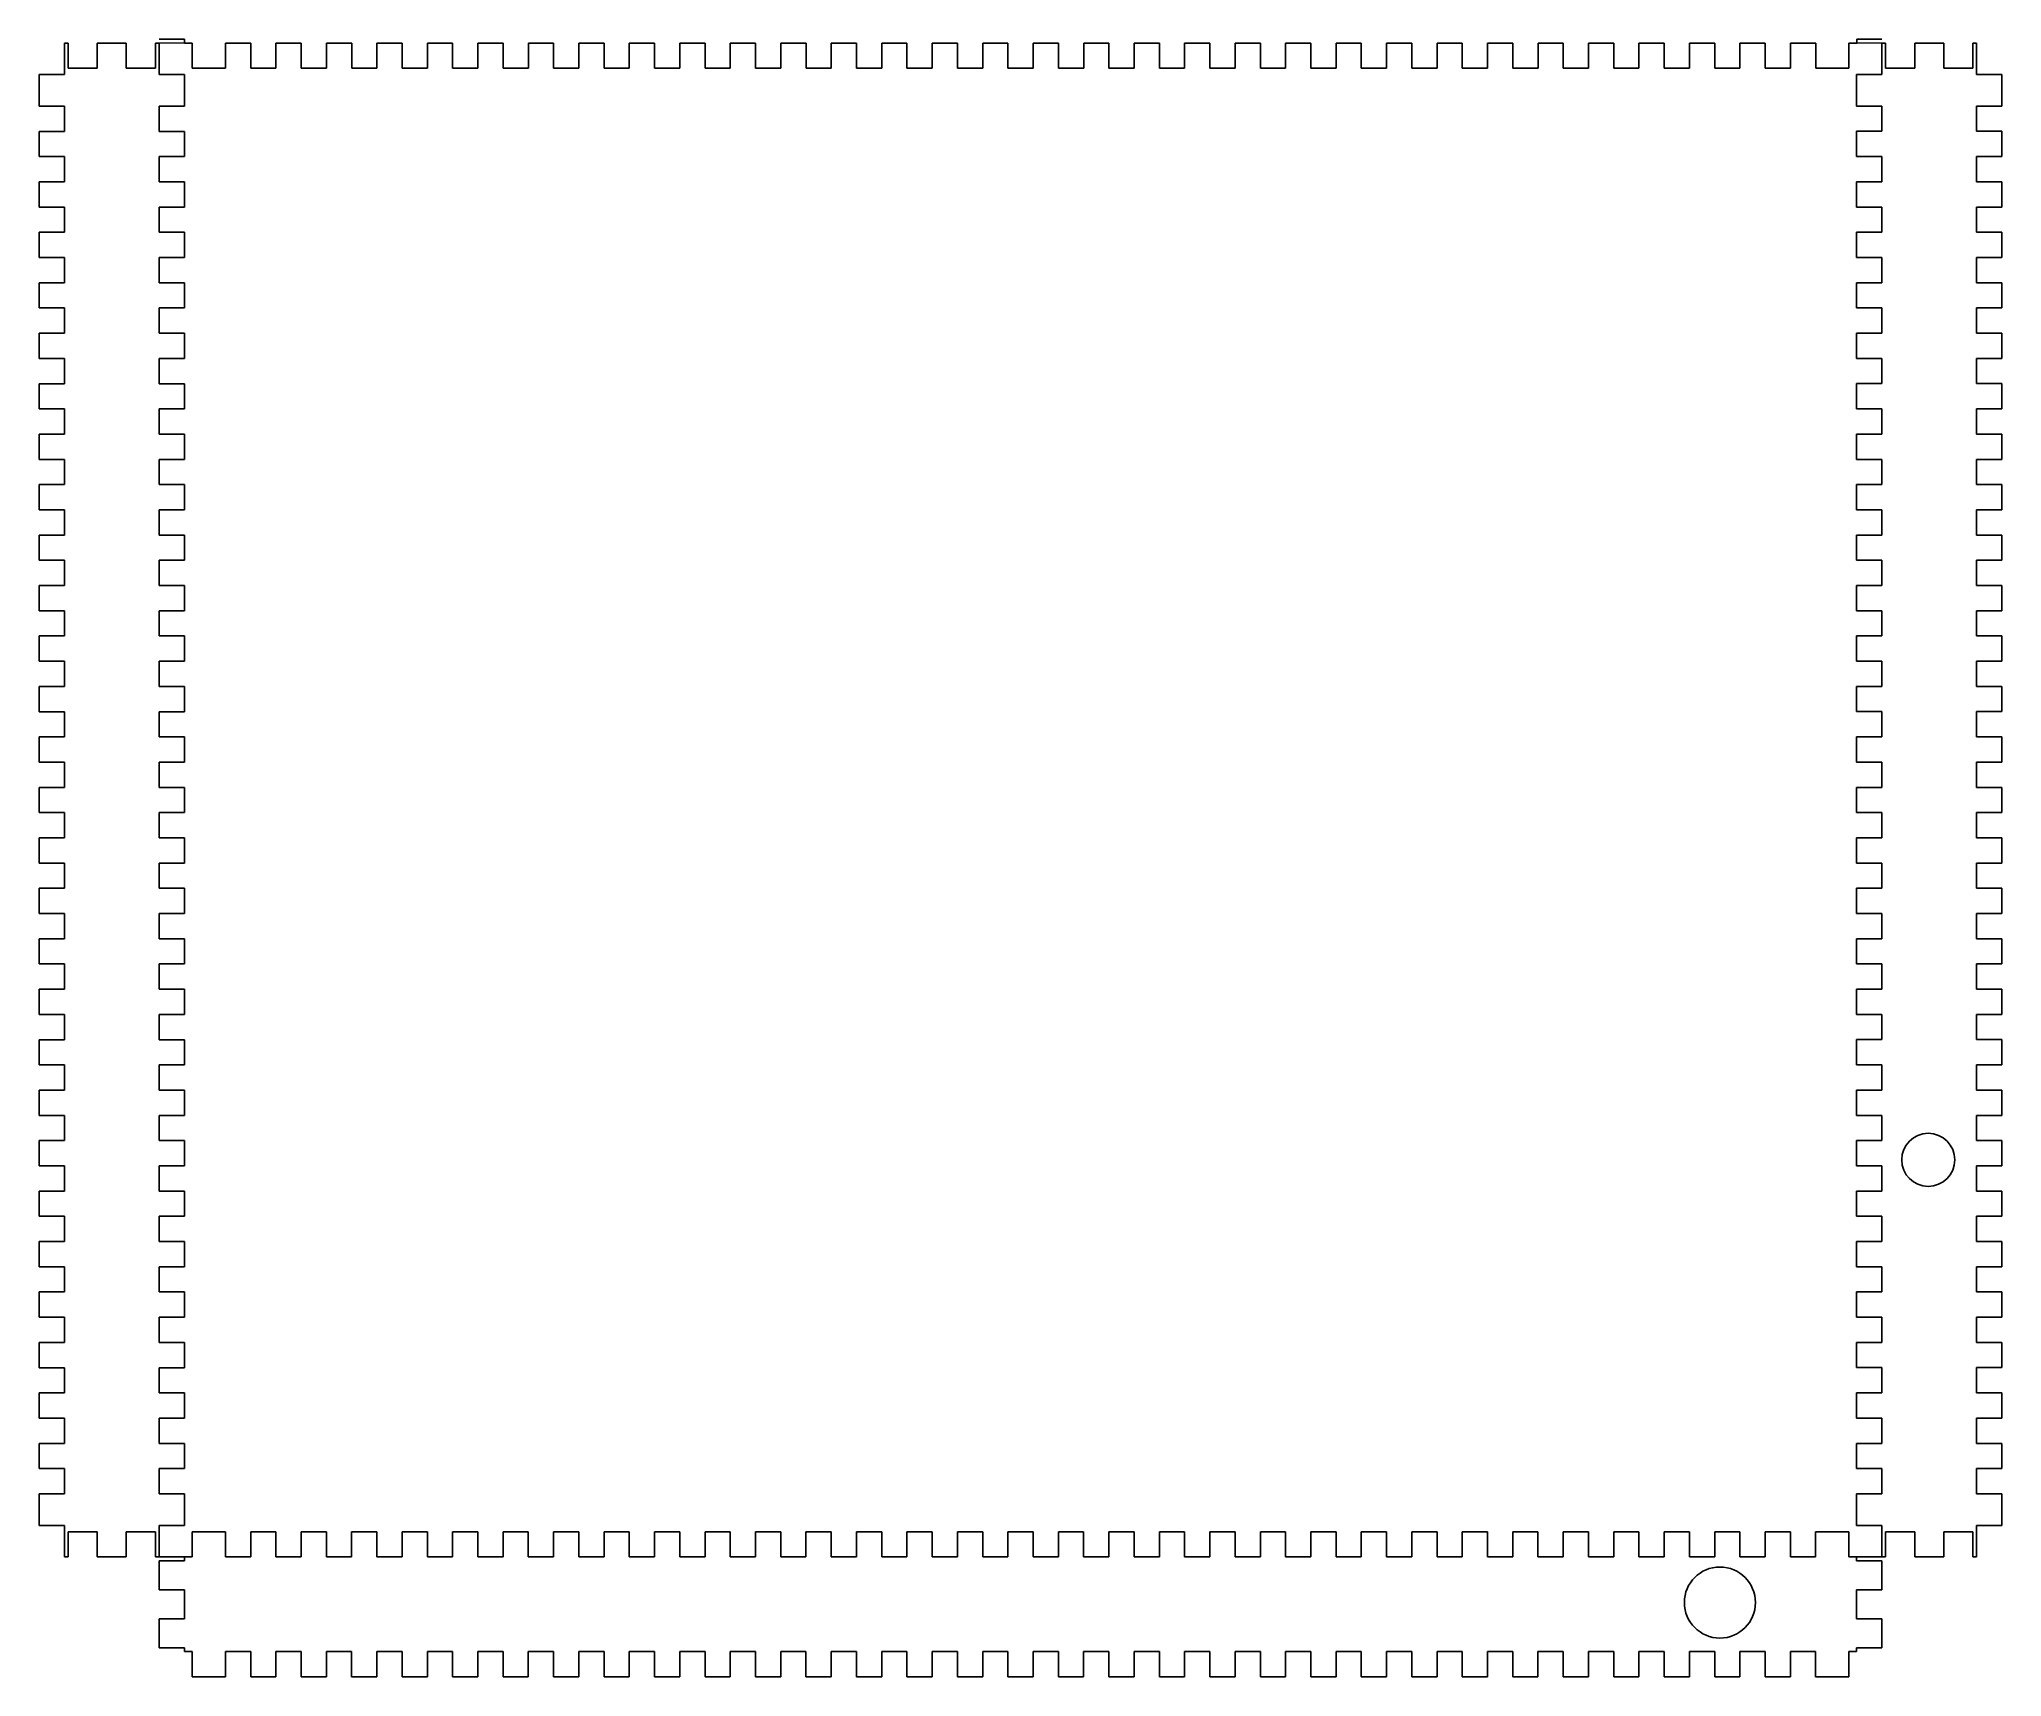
# Model space of a CAD drawing. Extents: x 161 to 472, y 5 to 264.
import ezdxf

# ---------------------------------------------------------------- set-up
doc = ezdxf.new("R2010")
doc.units = 0
doc.layers.get('0').update_dxf_attribs({"linetype": 'CONTINUOUS'})

msp = doc.modelspace()

# ---------------------------------------------------------------- linework, layer by layer
at = {"color": 7}
for p, q in [((184.446404, 264.473125), (180.446401, 264.473125)), ((184.446404, 263.873124), (184.446404, 264.473125)), ((453.446625, 264.473125), (449.446622, 264.473125)), ((449.446622, 264.473125), (449.446622, 263.873124)), ((165.437685, 258.868339), (165.437685, 263.868343)), ((165.437685, 263.868343), (166.037685, 263.868343)), ((166.037685, 263.868343), (166.037685, 259.86834)), ((170.637689, 259.86834), (170.637689, 263.868343)), ((170.637689, 263.868343), (175.237693, 263.868343)), ((175.237693, 263.868343), (175.237693, 259.86834)), ((179.837696, 259.86834), (179.837696, 263.868343)), ((179.837696, 263.868343), (180.437697, 263.868343)), ((180.423975, 263.867225), (184.436298, 263.883534)), ((180.437697, 263.868343), (180.437697, 258.868339)), ((185.696405, 263.873124), (184.446404, 263.873124)), ((185.696405, 259.873121), (185.696405, 263.873124)), ((194.946413, 263.873124), (190.946409, 263.873124)), ((190.946409, 263.873124), (190.946409, 259.873121)), ((194.946413, 259.873121), (194.946413, 263.873124)), ((202.946419, 263.873124), (198.946416, 263.873124)), ((198.946416, 263.873124), (198.946416, 259.873121)), ((202.946419, 259.873121), (202.946419, 263.873124)), ((210.946424, 263.873124), (206.946422, 263.873124)), ((206.946422, 263.873124), (206.946422, 259.873121)), ((210.946424, 259.873121), (210.946424, 263.873124)), ((218.946434, 263.873124), (214.946428, 263.873124)), ((214.946428, 263.873124), (214.946428, 259.873121)), ((218.946434, 259.873121), (218.946434, 263.873124)), ((226.946437, 263.873124), (222.946437, 263.873124)), ((222.946437, 263.873124), (222.946437, 259.873121)), ((226.946437, 259.873121), (226.946437, 263.873124)), ((234.946447, 263.873124), (230.946441, 263.873124)), ((230.946441, 263.873124), (230.946441, 259.873121)), ((234.946447, 259.873121), (234.946447, 263.873124)), ((242.946451, 263.873124), (238.94645, 263.873124)), ((238.94645, 263.873124), (238.94645, 259.873121)), ((242.946451, 259.873121), (242.946451, 263.873124)), ((250.94646, 263.873124), (246.946457, 263.873124)), ((246.946457, 263.873124), (246.946457, 259.873121)), ((250.94646, 259.873121), (250.94646, 263.873124)), ((258.946464, 263.873124), (254.94646, 263.873124)), ((254.94646, 263.873124), (254.94646, 259.873121)), ((258.946464, 259.873121), (258.946464, 263.873124)), ((266.94647, 263.873124), (262.946467, 263.873124)), ((262.946467, 263.873124), (262.946467, 259.873121)), ((266.94647, 259.873121), (266.94647, 263.873124)), ((274.946477, 263.873124), (270.946474, 263.873124)), ((270.946474, 263.873124), (270.946474, 259.873121)), ((274.946477, 259.873121), (274.946477, 263.873124)), ((282.946483, 263.873124), (278.94648, 263.873124)), ((278.94648, 263.873124), (278.94648, 259.873121)), ((282.946483, 259.873121), (282.946483, 263.873124)), ((290.94649, 263.873124), (286.946487, 263.873124)), ((286.946487, 263.873124), (286.946487, 259.873121)), ((290.94649, 259.873121), (290.94649, 263.873124)), ((298.946497, 263.873124), (294.946493, 263.873124)), ((294.946493, 263.873124), (294.946493, 259.873121)), ((298.946497, 259.873121), (298.946497, 263.873124)), ((306.946503, 263.873124), (302.946503, 263.873124)), ((302.946503, 263.873124), (302.946503, 259.873121)), ((306.946503, 259.873121), (306.946503, 263.873124)), ((314.94651, 263.873124), (310.946506, 263.873124)), ((310.946506, 263.873124), (310.946506, 259.873121)), ((314.94651, 259.873121), (314.94651, 263.873124)), ((322.946516, 263.873124), (318.946513, 263.873124)), ((318.946513, 263.873124), (318.946513, 259.873121)), ((322.946516, 259.873121), (322.946516, 263.873124)), ((330.946523, 263.873124), (326.946522, 263.873124)), ((326.946522, 263.873124), (326.946522, 259.873121)), ((330.946523, 259.873121), (330.946523, 263.873124)), ((338.946532, 263.873124), (334.946526, 263.873124)), ((334.946526, 263.873124), (334.946526, 259.873121)), ((338.946532, 259.873121), (338.946532, 263.873124)), ((346.946536, 263.873124), (342.946533, 263.873124)), ((342.946533, 263.873124), (342.946533, 259.873121)), ((346.946536, 259.873121), (346.946536, 263.873124)), ((354.946543, 263.873124), (350.946539, 263.873124)), ((350.946539, 263.873124), (350.946539, 259.873121)), ((354.946543, 259.873121), (354.946543, 263.873124)), ((362.946549, 263.873124), (358.946546, 263.873124)), ((358.946546, 263.873124), (358.946546, 259.873121)), ((362.946549, 259.873121), (362.946549, 263.873124)), ((370.946556, 263.873124), (366.946553, 263.873124)), ((366.946553, 263.873124), (366.946553, 259.873121)), ((370.946556, 259.873121), (370.946556, 263.873124)), ((378.946565, 263.873124), (374.946559, 263.873124)), ((374.946559, 263.873124), (374.946559, 259.873121)), ((378.946565, 259.873121), (378.946565, 263.873124)), ((386.946569, 263.873124), (382.946566, 263.873124)), ((382.946566, 263.873124), (382.946566, 259.873121)), ((386.946569, 259.873121), (386.946569, 263.873124)), ((394.946576, 263.873124), (390.946575, 263.873124)), ((390.946575, 263.873124), (390.946575, 259.873121)), ((394.946576, 259.873121), (394.946576, 263.873124)), ((402.946585, 263.873124), (398.946579, 263.873124)), ((398.946579, 263.873124), (398.946579, 259.873121)), ((402.946585, 259.873121), (402.946585, 263.873124)), ((410.946589, 263.873124), (406.946585, 263.873124)), ((406.946585, 263.873124), (406.946585, 259.873121)), ((410.946589, 259.873121), (410.946589, 263.873124)), ((418.946595, 263.873124), (414.946595, 263.873124)), ((414.946595, 263.873124), (414.946595, 259.873121)), ((418.946595, 259.873121), (418.946595, 263.873124)), ((426.946602, 263.873124), (422.946599, 263.873124)), ((422.946599, 263.873124), (422.946599, 259.873121)), ((426.946602, 259.873121), (426.946602, 263.873124)), ((434.946608, 263.873124), (430.946605, 263.873124)), ((430.946605, 263.873124), (430.946605, 259.873121)), ((434.946608, 259.873121), (434.946608, 263.873124)), ((442.946618, 263.873124), (438.946612, 263.873124)), ((438.946612, 263.873124), (438.946612, 259.873121)), ((442.946618, 259.873121), (442.946618, 263.873124)), ((449.446622, 263.873124), (448.19662, 263.873124)), ((448.19662, 263.873124), (448.19662, 259.873121)), ((449.445239, 263.883535), (453.424939, 263.867225)), ((453.434574, 258.872492), (453.434574, 263.872496)), ((453.434574, 263.872496), (454.034575, 263.872496)), ((454.034575, 263.872496), (454.034575, 259.872493)), ((458.634578, 259.872493), (458.634578, 263.872496)), ((458.634578, 263.872496), (463.234582, 263.872496)), ((463.234582, 263.872496), (463.234582, 259.872493)), ((467.834586, 259.872493), (467.834586, 263.872496)), ((467.834586, 263.872496), (468.434587, 263.872496)), ((468.434587, 263.872496), (468.434587, 258.872492)), ((161.437681, 253.868335), (161.437681, 258.868339)), ((161.437681, 258.868339), (165.437685, 258.868339)), ((166.037685, 259.86834), (170.637689, 259.86834)), ((175.237693, 259.86834), (179.837696, 259.86834)), ((180.437697, 258.868339), (184.4377, 258.868339)), ((184.4377, 258.868339), (184.4377, 253.868335)), ((190.946409, 259.873121), (185.696405, 259.873121)), ((198.946416, 259.873121), (194.946413, 259.873121)), ((206.946422, 259.873121), (202.946419, 259.873121)), ((214.946428, 259.873121), (210.946424, 259.873121)), ((222.946437, 259.873121), (218.946434, 259.873121)), ((230.946441, 259.873121), (226.946437, 259.873121)), ((238.94645, 259.873121), (234.946447, 259.873121)), ((246.946457, 259.873121), (242.946451, 259.873121)), ((254.94646, 259.873121), (250.94646, 259.873121)), ((262.946467, 259.873121), (258.946464, 259.873121)), ((270.946474, 259.873121), (266.94647, 259.873121)), ((278.94648, 259.873121), (274.946477, 259.873121)), ((286.946487, 259.873121), (282.946483, 259.873121)), ((294.946493, 259.873121), (290.94649, 259.873121)), ((302.946503, 259.873121), (298.946497, 259.873121)), ((310.946506, 259.873121), (306.946503, 259.873121)), ((318.946513, 259.873121), (314.94651, 259.873121)), ((326.946522, 259.873121), (322.946516, 259.873121)), ((334.946526, 259.873121), (330.946523, 259.873121)), ((342.946533, 259.873121), (338.946532, 259.873121)), ((350.946539, 259.873121), (346.946536, 259.873121)), ((358.946546, 259.873121), (354.946543, 259.873121)), ((366.946553, 259.873121), (362.946549, 259.873121)), ((374.946559, 259.873121), (370.946556, 259.873121)), ((382.946566, 259.873121), (378.946565, 259.873121)), ((390.946575, 259.873121), (386.946569, 259.873121)), ((398.946579, 259.873121), (394.946576, 259.873121)), ((406.946585, 259.873121), (402.946585, 259.873121)), ((414.946595, 259.873121), (410.946589, 259.873121)), ((422.946599, 259.873121), (418.946595, 259.873121)), ((430.946605, 259.873121), (426.946602, 259.873121)), ((438.946612, 259.873121), (434.946608, 259.873121)), ((448.19662, 259.873121), (442.946618, 259.873121)), ((449.434571, 253.872488), (449.434571, 258.872492)), ((449.434571, 258.872492), (453.434574, 258.872492)), ((454.034575, 259.872493), (458.634578, 259.872493)), ((463.234582, 259.872493), (467.834586, 259.872493)), ((468.434587, 258.872492), (472.43459, 258.872492)), ((472.43459, 258.872492), (472.43459, 253.872488)), ((165.437685, 253.868335), (161.437681, 253.868335)), ((165.437685, 249.868332), (165.437685, 253.868335)), ((184.4377, 253.868335), (180.437697, 253.868335)), ((180.437697, 253.868335), (180.437697, 249.868332)), ((453.434574, 253.872488), (449.434571, 253.872488)), ((453.434574, 249.872484), (453.434574, 253.872488)), ((472.43459, 253.872488), (468.434587, 253.872488)), ((468.434587, 253.872488), (468.434587, 249.872484)), ((161.437681, 245.868329), (161.437681, 249.868332)), ((161.437681, 249.868332), (165.437685, 249.868332)), ((180.437697, 249.868332), (184.4377, 249.868332)), ((184.4377, 249.868332), (184.4377, 245.868329)), ((449.434571, 245.872481), (449.434571, 249.872484)), ((449.434571, 249.872484), (453.434574, 249.872484)), ((468.434587, 249.872484), (472.43459, 249.872484)), ((472.43459, 249.872484), (472.43459, 245.872481)), ((165.437685, 245.868329), (161.437681, 245.868329)), ((165.437685, 241.868325), (165.437685, 245.868329)), ((184.4377, 245.868329), (180.437697, 245.868329)), ((180.437697, 245.868329), (180.437697, 241.868325)), ((453.434574, 245.872481), (449.434571, 245.872481)), ((453.434574, 241.872478), (453.434574, 245.872481)), ((472.43459, 245.872481), (468.434587, 245.872481)), ((468.434587, 245.872481), (468.434587, 241.872478)), ((161.437681, 237.868322), (161.437681, 241.868325)), ((161.437681, 241.868325), (165.437685, 241.868325)), ((180.437697, 241.868325), (184.4377, 241.868325)), ((184.4377, 241.868325), (184.4377, 237.868322)), ((449.434571, 237.872475), (449.434571, 241.872478)), ((449.434571, 241.872478), (453.434574, 241.872478)), ((468.434587, 241.872478), (472.43459, 241.872478)), ((472.43459, 241.872478), (472.43459, 237.872475)), ((165.437685, 237.868322), (161.437681, 237.868322)), ((165.437685, 233.868319), (165.437685, 237.868322)), ((184.4377, 237.868322), (180.437697, 237.868322)), ((180.437697, 237.868322), (180.437697, 233.868319)), ((453.434574, 237.872475), (449.434571, 237.872475)), ((453.434574, 233.872471), (453.434574, 237.872475)), ((472.43459, 237.872475), (468.434587, 237.872475)), ((468.434587, 237.872475), (468.434587, 233.872471)), ((161.437681, 229.868315), (161.437681, 233.868319)), ((161.437681, 233.868319), (165.437685, 233.868319)), ((180.437697, 233.868319), (184.4377, 233.868319)), ((184.4377, 233.868319), (184.4377, 229.868315)), ((449.434571, 229.872468), (449.434571, 233.872471)), ((449.434571, 233.872471), (453.434574, 233.872471)), ((468.434587, 233.872471), (472.43459, 233.872471)), ((472.43459, 233.872471), (472.43459, 229.872468)), ((165.437685, 229.868315), (161.437681, 229.868315)), ((165.437685, 225.868312), (165.437685, 229.868315)), ((184.4377, 229.868315), (180.437697, 229.868315)), ((180.437697, 229.868315), (180.437697, 225.868312)), ((453.434574, 229.872468), (449.434571, 229.872468)), ((453.434574, 225.872465), (453.434574, 229.872468)), ((472.43459, 229.872468), (468.434587, 229.872468)), ((468.434587, 229.872468), (468.434587, 225.872465)), ((161.437681, 221.868309), (161.437681, 225.868312)), ((161.437681, 225.868312), (165.437685, 225.868312)), ((180.437697, 225.868312), (184.4377, 225.868312)), ((184.4377, 225.868312), (184.4377, 221.868309)), ((449.434571, 221.872461), (449.434571, 225.872465)), ((449.434571, 225.872465), (453.434574, 225.872465)), ((468.434587, 225.872465), (472.43459, 225.872465)), ((472.43459, 225.872465), (472.43459, 221.872461)), ((165.437685, 221.868309), (161.437681, 221.868309)), ((165.437685, 217.868306), (165.437685, 221.868309)), ((184.4377, 221.868309), (180.437697, 221.868309)), ((180.437697, 221.868309), (180.437697, 217.868306)), ((453.434574, 221.872461), (449.434571, 221.872461)), ((453.434574, 217.872458), (453.434574, 221.872461)), ((472.43459, 221.872461), (468.434587, 221.872461)), ((468.434587, 221.872461), (468.434587, 217.872458)), ((161.437681, 213.868302), (161.437681, 217.868306)), ((161.437681, 217.868306), (165.437685, 217.868306)), ((180.437697, 217.868306), (184.4377, 217.868306)), ((184.4377, 217.868306), (184.4377, 213.868302)), ((449.434571, 213.872455), (449.434571, 217.872458)), ((449.434571, 217.872458), (453.434574, 217.872458)), ((468.434587, 217.872458), (472.43459, 217.872458)), ((472.43459, 217.872458), (472.43459, 213.872455)), ((165.437685, 213.868302), (161.437681, 213.868302)), ((165.437685, 209.868299), (165.437685, 213.868302)), ((184.4377, 213.868302), (180.437697, 213.868302)), ((180.437697, 213.868302), (180.437697, 209.868299)), ((453.434574, 213.872455), (449.434571, 213.872455)), ((453.434574, 209.872452), (453.434574, 213.872455)), ((472.43459, 213.872455), (468.434587, 213.872455)), ((468.434587, 213.872455), (468.434587, 209.872452)), ((161.437681, 205.868296), (161.437681, 209.868299)), ((161.437681, 209.868299), (165.437685, 209.868299)), ((180.437697, 209.868299), (184.4377, 209.868299)), ((184.4377, 209.868299), (184.4377, 205.868296)), ((449.434571, 205.872448), (449.434571, 209.872452)), ((449.434571, 209.872452), (453.434574, 209.872452)), ((468.434587, 209.872452), (472.43459, 209.872452)), ((472.43459, 209.872452), (472.43459, 205.872448)), ((165.437685, 205.868296), (161.437681, 205.868296)), ((165.437685, 201.868292), (165.437685, 205.868296)), ((184.4377, 205.868296), (180.437697, 205.868296)), ((180.437697, 205.868296), (180.437697, 201.868292)), ((453.434574, 205.872448), (449.434571, 205.872448)), ((453.434574, 201.872445), (453.434574, 205.872448)), ((472.43459, 205.872448), (468.434587, 205.872448)), ((468.434587, 205.872448), (468.434587, 201.872445)), ((161.437681, 197.868289), (161.437681, 201.868292)), ((161.437681, 201.868292), (165.437685, 201.868292)), ((180.437697, 201.868292), (184.4377, 201.868292)), ((184.4377, 201.868292), (184.4377, 197.868289)), ((449.434571, 197.872442), (449.434571, 201.872445)), ((449.434571, 201.872445), (453.434574, 201.872445)), ((468.434587, 201.872445), (472.43459, 201.872445)), ((472.43459, 201.872445), (472.43459, 197.872442)), ((165.437685, 197.868289), (161.437681, 197.868289)), ((165.437685, 193.868286), (165.437685, 197.868289)), ((184.4377, 197.868289), (180.437697, 197.868289)), ((180.437697, 197.868289), (180.437697, 193.868286)), ((453.434574, 197.872442), (449.434571, 197.872442)), ((453.434574, 193.872438), (453.434574, 197.872442)), ((472.43459, 197.872442), (468.434587, 197.872442)), ((468.434587, 197.872442), (468.434587, 193.872438)), ((161.437681, 189.868283), (161.437681, 193.868286)), ((161.437681, 193.868286), (165.437685, 193.868286)), ((180.437697, 193.868286), (184.4377, 193.868286)), ((184.4377, 193.868286), (184.4377, 189.868283)), ((449.434571, 189.872435), (449.434571, 193.872438)), ((449.434571, 193.872438), (453.434574, 193.872438)), ((468.434587, 193.872438), (472.43459, 193.872438)), ((472.43459, 193.872438), (472.43459, 189.872435)), ((165.437685, 189.868283), (161.437681, 189.868283)), ((165.437685, 185.868279), (165.437685, 189.868283)), ((184.4377, 189.868283), (180.437697, 189.868283)), ((180.437697, 189.868283), (180.437697, 185.868279)), ((453.434574, 189.872435), (449.434571, 189.872435)), ((453.434574, 185.872432), (453.434574, 189.872435)), ((472.43459, 189.872435), (468.434587, 189.872435)), ((468.434587, 189.872435), (468.434587, 185.872432)), ((161.437681, 181.868276), (161.437681, 185.868279)), ((161.437681, 185.868279), (165.437685, 185.868279)), ((180.437697, 185.868279), (184.4377, 185.868279)), ((184.4377, 185.868279), (184.4377, 181.868276)), ((449.434571, 181.872429), (449.434571, 185.872432)), ((449.434571, 185.872432), (453.434574, 185.872432)), ((468.434587, 185.872432), (472.43459, 185.872432)), ((472.43459, 185.872432), (472.43459, 181.872429)), ((165.437685, 181.868276), (161.437681, 181.868276)), ((165.437685, 177.868273), (165.437685, 181.868276)), ((184.4377, 181.868276), (180.437697, 181.868276)), ((180.437697, 181.868276), (180.437697, 177.868273)), ((453.434574, 181.872429), (449.434571, 181.872429)), ((453.434574, 177.872425), (453.434574, 181.872429)), ((472.43459, 181.872429), (468.434587, 181.872429)), ((468.434587, 181.872429), (468.434587, 177.872425)), ((161.437681, 173.868269), (161.437681, 177.868273)), ((161.437681, 177.868273), (165.437685, 177.868273)), ((180.437697, 177.868273), (184.4377, 177.868273)), ((184.4377, 177.868273), (184.4377, 173.868269)), ((449.434571, 173.872422), (449.434571, 177.872425)), ((449.434571, 177.872425), (453.434574, 177.872425)), ((468.434587, 177.872425), (472.43459, 177.872425)), ((472.43459, 177.872425), (472.43459, 173.872422)), ((165.437685, 173.868269), (161.437681, 173.868269)), ((165.437685, 169.868266), (165.437685, 173.868269)), ((184.4377, 173.868269), (180.437697, 173.868269)), ((180.437697, 173.868269), (180.437697, 169.868266)), ((453.434574, 173.872422), (449.434571, 173.872422)), ((453.434574, 169.872419), (453.434574, 173.872422)), ((472.43459, 173.872422), (468.434587, 173.872422)), ((468.434587, 173.872422), (468.434587, 169.872419)), ((161.437681, 165.868263), (161.437681, 169.868266)), ((161.437681, 169.868266), (165.437685, 169.868266)), ((180.437697, 169.868266), (184.4377, 169.868266)), ((184.4377, 169.868266), (184.4377, 165.868263)), ((449.434571, 165.872415), (449.434571, 169.872419)), ((449.434571, 169.872419), (453.434574, 169.872419)), ((468.434587, 169.872419), (472.43459, 169.872419)), ((472.43459, 169.872419), (472.43459, 165.872415)), ((165.437685, 165.868263), (161.437681, 165.868263)), ((165.437685, 161.86826), (165.437685, 165.868263)), ((184.4377, 165.868263), (180.437697, 165.868263)), ((180.437697, 165.868263), (180.437697, 161.86826)), ((453.434574, 165.872415), (449.434571, 165.872415)), ((453.434574, 161.872412), (453.434574, 165.872415)), ((472.43459, 165.872415), (468.434587, 165.872415)), ((468.434587, 165.872415), (468.434587, 161.872412)), ((161.437681, 157.868256), (161.437681, 161.86826)), ((161.437681, 161.86826), (165.437685, 161.86826)), ((180.437697, 161.86826), (184.4377, 161.86826)), ((184.4377, 161.86826), (184.4377, 157.868256)), ((449.434571, 157.872409), (449.434571, 161.872412)), ((449.434571, 161.872412), (453.434574, 161.872412)), ((468.434587, 161.872412), (472.43459, 161.872412)), ((472.43459, 161.872412), (472.43459, 157.872409)), ((165.437685, 157.868256), (161.437681, 157.868256)), ((165.437685, 153.868253), (165.437685, 157.868256)), ((184.4377, 157.868256), (180.437697, 157.868256)), ((180.437697, 157.868256), (180.437697, 153.868253)), ((453.434574, 157.872409), (449.434571, 157.872409)), ((453.434574, 153.872406), (453.434574, 157.872409)), ((472.43459, 157.872409), (468.434587, 157.872409)), ((468.434587, 157.872409), (468.434587, 153.872406)), ((161.437681, 149.86825), (161.437681, 153.868253)), ((161.437681, 153.868253), (165.437685, 153.868253)), ((180.437697, 153.868253), (184.4377, 153.868253)), ((184.4377, 153.868253), (184.4377, 149.86825)), ((449.434571, 149.872402), (449.434571, 153.872406)), ((449.434571, 153.872406), (453.434574, 153.872406)), ((468.434587, 153.872406), (472.43459, 153.872406)), ((472.43459, 153.872406), (472.43459, 149.872402)), ((165.437685, 149.86825), (161.437681, 149.86825)), ((165.437685, 145.868246), (165.437685, 149.86825)), ((184.4377, 149.86825), (180.437697, 149.86825)), ((180.437697, 149.86825), (180.437697, 145.868246)), ((453.434574, 149.872402), (449.434571, 149.872402)), ((453.434574, 145.872399), (453.434574, 149.872402)), ((472.43459, 149.872402), (468.434587, 149.872402)), ((468.434587, 149.872402), (468.434587, 145.872399)), ((161.437681, 141.868243), (161.437681, 145.868246)), ((161.437681, 145.868246), (165.437685, 145.868246)), ((180.437697, 145.868246), (184.4377, 145.868246)), ((184.4377, 145.868246), (184.4377, 141.868243)), ((449.434571, 141.872396), (449.434571, 145.872399)), ((449.434571, 145.872399), (453.434574, 145.872399)), ((468.434587, 145.872399), (472.43459, 145.872399)), ((472.43459, 145.872399), (472.43459, 141.872396)), ((165.437685, 141.868243), (161.437681, 141.868243)), ((165.437685, 137.86824), (165.437685, 141.868243)), ((184.4377, 141.868243), (180.437697, 141.868243)), ((180.437697, 141.868243), (180.437697, 137.86824)), ((453.434574, 141.872396), (449.434571, 141.872396)), ((453.434574, 137.872392), (453.434574, 141.872396)), ((472.43459, 141.872396), (468.434587, 141.872396)), ((468.434587, 141.872396), (468.434587, 137.872392)), ((161.437681, 133.868236), (161.437681, 137.86824)), ((161.437681, 137.86824), (165.437685, 137.86824)), ((180.437697, 137.86824), (184.4377, 137.86824)), ((184.4377, 137.86824), (184.4377, 133.868236)), ((449.434571, 133.872389), (449.434571, 137.872392)), ((449.434571, 137.872392), (453.434574, 137.872392)), ((468.434587, 137.872392), (472.43459, 137.872392)), ((472.43459, 137.872392), (472.43459, 133.872389)), ((165.437685, 133.868236), (161.437681, 133.868236)), ((165.437685, 129.868233), (165.437685, 133.868236)), ((184.4377, 133.868236), (180.437697, 133.868236)), ((180.437697, 133.868236), (180.437697, 129.868233)), ((453.434574, 133.872389), (449.434571, 133.872389)), ((453.434574, 129.872386), (453.434574, 133.872389)), ((472.43459, 133.872389), (468.434587, 133.872389)), ((468.434587, 133.872389), (468.434587, 129.872386)), ((161.437681, 125.86823), (161.437681, 129.868233)), ((161.437681, 129.868233), (165.437685, 129.868233)), ((180.437697, 129.868233), (184.4377, 129.868233)), ((184.4377, 129.868233), (184.4377, 125.86823)), ((449.434571, 125.872383), (449.434571, 129.872386)), ((449.434571, 129.872386), (453.434574, 129.872386)), ((468.434587, 129.872386), (472.43459, 129.872386)), ((472.43459, 129.872386), (472.43459, 125.872383)), ((165.437685, 125.86823), (161.437681, 125.86823)), ((165.437685, 121.868227), (165.437685, 125.86823)), ((184.4377, 125.86823), (180.437697, 125.86823)), ((180.437697, 125.86823), (180.437697, 121.868227)), ((453.434574, 125.872383), (449.434571, 125.872383)), ((453.434574, 121.872379), (453.434574, 125.872383)), ((472.43459, 125.872383), (468.434587, 125.872383)), ((468.434587, 125.872383), (468.434587, 121.872379)), ((161.437681, 117.868223), (161.437681, 121.868227)), ((161.437681, 121.868227), (165.437685, 121.868227)), ((180.437697, 121.868227), (184.4377, 121.868227)), ((184.4377, 121.868227), (184.4377, 117.868223)), ((449.434571, 117.872376), (449.434571, 121.872379)), ((449.434571, 121.872379), (453.434574, 121.872379)), ((468.434587, 121.872379), (472.43459, 121.872379)), ((472.43459, 121.872379), (472.43459, 117.872376)), ((165.437685, 117.868223), (161.437681, 117.868223)), ((165.437685, 113.86822), (165.437685, 117.868223)), ((184.4377, 117.868223), (180.437697, 117.868223)), ((180.437697, 117.868223), (180.437697, 113.86822)), ((453.434574, 117.872376), (449.434571, 117.872376)), ((453.434574, 113.872373), (453.434574, 117.872376)), ((472.43459, 117.872376), (468.434587, 117.872376)), ((468.434587, 117.872376), (468.434587, 113.872373)), ((161.437681, 109.868217), (161.437681, 113.86822)), ((161.437681, 113.86822), (165.437685, 113.86822)), ((180.437697, 113.86822), (184.4377, 113.86822)), ((184.4377, 113.86822), (184.4377, 109.868217)), ((449.434571, 109.872369), (449.434571, 113.872373)), ((449.434571, 113.872373), (453.434574, 113.872373)), ((468.434587, 113.872373), (472.43459, 113.872373)), ((472.43459, 113.872373), (472.43459, 109.872369)), ((165.437685, 109.868217), (161.437681, 109.868217)), ((165.437685, 105.868213), (165.437685, 109.868217)), ((180.437697, 109.868217), (180.437697, 105.868213)), ((184.4377, 109.868217), (180.437697, 109.868217)), ((453.434574, 109.872369), (449.434571, 109.872369)), ((453.434574, 105.872366), (453.434574, 109.872369)), ((472.43459, 109.872369), (468.434587, 109.872369)), ((468.434587, 109.872369), (468.434587, 105.872366)), ((161.437681, 101.86821), (161.437681, 105.868213)), ((161.437681, 105.868213), (165.437685, 105.868213)), ((180.437697, 105.868213), (184.4377, 105.868213)), ((184.4377, 105.868213), (184.4377, 101.86821)), ((449.434571, 101.872363), (449.434571, 105.872366)), ((449.434571, 105.872366), (453.434574, 105.872366)), ((468.434587, 105.872366), (472.43459, 105.872366)), ((472.43459, 105.872366), (472.43459, 101.872363)), ((165.437685, 101.86821), (161.437681, 101.86821)), ((165.437685, 97.868207), (165.437685, 101.86821)), ((184.4377, 101.86821), (180.437697, 101.86821)), ((180.437697, 101.86821), (180.437697, 97.868207)), ((453.434574, 101.872363), (449.434571, 101.872363)), ((453.434574, 97.872359), (453.434574, 101.872363)), ((472.43459, 101.872363), (468.434587, 101.872363)), ((468.434587, 101.872363), (468.434587, 97.872359)), ((161.437681, 93.868204), (161.437681, 97.868207)), ((161.437681, 97.868207), (165.437685, 97.868207)), ((180.437697, 97.868207), (184.4377, 97.868207)), ((184.4377, 97.868207), (184.4377, 93.868204)), ((449.434571, 93.872356), (449.434571, 97.872359)), ((449.434571, 97.872359), (453.434574, 97.872359)), ((468.434587, 97.872359), (472.43459, 97.872359)), ((472.43459, 97.872359), (472.43459, 93.872356)), ((165.437685, 93.868204), (161.437681, 93.868204)), ((165.437685, 89.8682), (165.437685, 93.868204)), ((184.4377, 93.868204), (180.437697, 93.868204)), ((180.437697, 93.868204), (180.437697, 89.8682)), ((453.434574, 93.872356), (449.434571, 93.872356)), ((453.434574, 89.872353), (453.434574, 93.872356)), ((472.43459, 93.872356), (468.434587, 93.872356)), ((468.434587, 93.872356), (468.434587, 89.872353)), ((161.437681, 85.868197), (161.437681, 89.8682)), ((161.437681, 89.8682), (165.437685, 89.8682)), ((180.437697, 89.8682), (184.4377, 89.8682)), ((184.4377, 89.8682), (184.4377, 85.868197)), ((449.434571, 85.87235), (449.434571, 89.872353)), ((449.434571, 89.872353), (453.434574, 89.872353)), ((468.434587, 89.872353), (472.43459, 89.872353)), ((472.43459, 89.872353), (472.43459, 85.87235)), ((165.437685, 85.868197), (161.437681, 85.868197)), ((165.437685, 81.868194), (165.437685, 85.868197)), ((184.4377, 85.868197), (180.437697, 85.868197)), ((180.437697, 85.868197), (180.437697, 81.868194)), ((453.434574, 85.87235), (449.434571, 85.87235)), ((453.434574, 81.872346), (453.434574, 85.87235)), ((465.002965, 86.817409), (465.002965, 86.817409)), ((472.43459, 85.87235), (468.434587, 85.87235)), ((468.434587, 85.87235), (468.434587, 81.872346)), ((161.437681, 77.86819), (161.437681, 81.868194)), ((161.437681, 81.868194), (165.437685, 81.868194)), ((180.437697, 81.868194), (184.4377, 81.868194)), ((184.4377, 81.868194), (184.4377, 77.86819)), ((449.434571, 77.872343), (449.434571, 81.872346)), ((449.434571, 81.872346), (453.434574, 81.872346)), ((468.434587, 81.872346), (472.43459, 81.872346)), ((472.43459, 81.872346), (472.43459, 77.872343)), ((165.437685, 77.86819), (161.437681, 77.86819)), ((165.437685, 73.868187), (165.437685, 77.86819)), ((184.4377, 77.86819), (180.437697, 77.86819)), ((180.437697, 77.86819), (180.437697, 73.868187)), ((453.434574, 77.872343), (449.434571, 77.872343)), ((453.434574, 73.87234), (453.434574, 77.872343)), ((472.43459, 77.872343), (468.434587, 77.872343)), ((468.434587, 77.872343), (468.434587, 73.87234)), ((161.437681, 69.868184), (161.437681, 73.868187)), ((161.437681, 73.868187), (165.437685, 73.868187)), ((180.437697, 73.868187), (184.4377, 73.868187)), ((184.4377, 73.868187), (184.4377, 69.868184)), ((449.434571, 69.872336), (449.434571, 73.87234)), ((449.434571, 73.87234), (453.434574, 73.87234)), ((468.434587, 73.87234), (472.43459, 73.87234)), ((472.43459, 73.87234), (472.43459, 69.872336)), ((165.437685, 69.868184), (161.437681, 69.868184)), ((165.437685, 65.868181), (165.437685, 69.868184)), ((184.4377, 69.868184), (180.437697, 69.868184)), ((180.437697, 69.868184), (180.437697, 65.868181)), ((453.434574, 69.872336), (449.434571, 69.872336)), ((453.434574, 65.872333), (453.434574, 69.872336)), ((472.43459, 69.872336), (468.434587, 69.872336)), ((468.434587, 69.872336), (468.434587, 65.872333)), ((161.437681, 61.868177), (161.437681, 65.868181)), ((161.437681, 65.868181), (165.437685, 65.868181)), ((180.437697, 65.868181), (184.4377, 65.868181)), ((184.4377, 65.868181), (184.4377, 61.868177)), ((449.434571, 61.87233), (449.434571, 65.872333)), ((449.434571, 65.872333), (453.434574, 65.872333)), ((468.434587, 65.872333), (472.43459, 65.872333)), ((472.43459, 65.872333), (472.43459, 61.87233)), ((165.437685, 61.868177), (161.437681, 61.868177)), ((165.437685, 57.868174), (165.437685, 61.868177)), ((184.4377, 61.868177), (180.437697, 61.868177)), ((180.437697, 61.868177), (180.437697, 57.868174)), ((453.434574, 61.87233), (449.434571, 61.87233)), ((453.434574, 57.872327), (453.434574, 61.87233)), ((472.43459, 61.87233), (468.434587, 61.87233)), ((468.434587, 61.87233), (468.434587, 57.872327)), ((161.437681, 53.868171), (161.437681, 57.868174)), ((161.437681, 57.868174), (165.437685, 57.868174)), ((180.437697, 57.868174), (184.4377, 57.868174)), ((184.4377, 57.868174), (184.4377, 53.868171)), ((449.434571, 53.872323), (449.434571, 57.872327)), ((449.434571, 57.872327), (453.434574, 57.872327)), ((468.434587, 57.872327), (472.43459, 57.872327)), ((472.43459, 57.872327), (472.43459, 53.872323)), ((165.437685, 53.868171), (161.437681, 53.868171)), ((165.437685, 49.868167), (165.437685, 53.868171)), ((184.4377, 53.868171), (180.437697, 53.868171)), ((180.437697, 53.868171), (180.437697, 49.868167)), ((453.434574, 53.872323), (449.434571, 53.872323)), ((453.434574, 49.87232), (453.434574, 53.872323)), ((472.43459, 53.872323), (468.434587, 53.872323)), ((468.434587, 53.872323), (468.434587, 49.87232)), ((161.437681, 45.868164), (161.437681, 49.868167)), ((161.437681, 49.868167), (165.437685, 49.868167)), ((180.437697, 49.868167), (184.4377, 49.868167)), ((184.4377, 49.868167), (184.4377, 45.868164)), ((449.434571, 45.872317), (449.434571, 49.87232)), ((449.434571, 49.87232), (453.434574, 49.87232)), ((468.434587, 49.87232), (472.43459, 49.87232)), ((472.43459, 49.87232), (472.43459, 45.872317)), ((165.437685, 45.868164), (161.437681, 45.868164)), ((165.437685, 41.868161), (165.437685, 45.868164)), ((184.4377, 45.868164), (180.437697, 45.868164)), ((180.437697, 45.868164), (180.437697, 41.868161)), ((453.434574, 45.872317), (449.434571, 45.872317)), ((453.434574, 41.872313), (453.434574, 45.872317)), ((472.43459, 45.872317), (468.434587, 45.872317)), ((468.434587, 45.872317), (468.434587, 41.872313)), ((161.437681, 37.868158), (161.437681, 41.868161)), ((161.437681, 41.868161), (165.437685, 41.868161)), ((180.437697, 41.868161), (184.4377, 41.868161)), ((184.4377, 41.868161), (184.4377, 37.868158)), ((449.434571, 37.87231), (449.434571, 41.872313)), ((449.434571, 41.872313), (453.434574, 41.872313)), ((468.434587, 41.872313), (472.43459, 41.872313)), ((472.43459, 41.872313), (472.43459, 37.87231)), ((165.437685, 37.868158), (161.437681, 37.868158)), ((165.437685, 33.868154), (165.437685, 37.868158)), ((184.4377, 37.868158), (180.437697, 37.868158)), ((180.437697, 37.868158), (180.437697, 33.868154)), ((453.434574, 37.87231), (449.434571, 37.87231)), ((453.434574, 33.872307), (453.434574, 37.87231)), ((472.43459, 37.87231), (468.434587, 37.87231)), ((468.434587, 37.87231), (468.434587, 33.872307)), ((161.437681, 28.86815), (161.437681, 33.868154)), ((161.437681, 33.868154), (165.437685, 33.868154)), ((180.437697, 33.868154), (184.4377, 33.868154)), ((184.4377, 33.868154), (184.4377, 28.86815)), ((449.434571, 28.872303), (449.434571, 33.872307)), ((449.434571, 33.872307), (453.434574, 33.872307)), ((468.434587, 33.872307), (472.43459, 33.872307)), ((472.43459, 33.872307), (472.43459, 28.872303)), ((165.437685, 28.86815), (161.437681, 28.86815)), ((165.437685, 23.868146), (165.437685, 28.86815)), ((184.4377, 28.86815), (180.437697, 28.86815)), ((180.437697, 28.86815), (180.437697, 23.868146)), ((453.434574, 28.872303), (449.434571, 28.872303)), ((453.434574, 23.872299), (453.434574, 28.872303)), ((472.43459, 28.872303), (468.434587, 28.872303)), ((468.434587, 28.872303), (468.434587, 23.872299)), ((170.637689, 27.868149), (166.037685, 27.868149)), ((166.037685, 27.868149), (166.037685, 23.868146)), ((170.637689, 23.868146), (170.637689, 27.868149)), ((179.837696, 27.868149), (175.237693, 27.868149)), ((175.237693, 27.868149), (175.237693, 23.868146)), ((179.837696, 23.868146), (179.837696, 27.868149)), ((185.692392, 23.869537), (185.692392, 27.86954)), ((185.692392, 27.86954), (190.942396, 27.86954)), ((190.942396, 27.86954), (190.942396, 23.869537)), ((194.942399, 23.869537), (194.942399, 27.86954)), ((194.942399, 27.86954), (198.942403, 27.86954)), ((198.942403, 27.86954), (198.942403, 23.869537)), ((202.942406, 23.869537), (202.942406, 27.86954)), ((202.942406, 27.86954), (206.942409, 27.86954)), ((206.942409, 27.86954), (206.942409, 23.869537)), ((210.942411, 23.869537), (210.942411, 27.86954)), ((210.942411, 27.86954), (214.942414, 27.86954)), ((214.942414, 27.86954), (214.942414, 23.869537)), ((218.94242, 23.869537), (218.94242, 27.86954)), ((218.94242, 27.86954), (222.942424, 27.86954)), ((222.942424, 27.86954), (222.942424, 23.869537)), ((226.942424, 23.869537), (226.942424, 27.86954)), ((226.942424, 27.86954), (230.942428, 27.86954)), ((230.942428, 27.86954), (230.942428, 23.869537)), ((234.942434, 23.869537), (234.942434, 27.86954)), ((234.942434, 27.86954), (238.942437, 27.86954)), ((238.942437, 27.86954), (238.942437, 23.869537)), ((242.942437, 23.869537), (242.942437, 27.86954)), ((242.942437, 27.86954), (246.942443, 27.86954)), ((246.942443, 27.86954), (246.942443, 23.869537)), ((250.942447, 23.869537), (250.942447, 27.86954)), ((250.942447, 27.86954), (254.942447, 27.86954)), ((254.942447, 27.86954), (254.942447, 23.869537)), ((258.942451, 23.869537), (258.942451, 27.86954)), ((258.942451, 27.86954), (262.942454, 27.86954)), ((262.942454, 27.86954), (262.942454, 23.869537)), ((266.942457, 23.869537), (266.942457, 27.86954)), ((266.942457, 27.86954), (270.94246, 27.86954)), ((270.94246, 27.86954), (270.94246, 23.869537)), ((274.942464, 23.869537), (274.942464, 27.86954)), ((274.942464, 27.86954), (278.942467, 27.86954)), ((278.942467, 27.86954), (278.942467, 23.869537)), ((282.94247, 23.869537), (282.94247, 27.86954)), ((282.94247, 27.86954), (286.942474, 27.86954)), ((286.942474, 27.86954), (286.942474, 23.869537)), ((290.942477, 23.869537), (290.942477, 27.86954)), ((290.942477, 27.86954), (294.94248, 27.86954)), ((294.94248, 27.86954), (294.94248, 23.869537)), ((298.942483, 23.869537), (298.942483, 27.86954)), ((298.942483, 27.86954), (302.94249, 27.86954)), ((302.94249, 27.86954), (302.94249, 23.869537)), ((306.94249, 23.869537), (306.94249, 27.86954)), ((306.94249, 27.86954), (310.942493, 27.86954)), ((310.942493, 27.86954), (310.942493, 23.869537)), ((314.942497, 23.869537), (314.942497, 27.86954)), ((314.942497, 27.86954), (318.9425, 27.86954)), ((318.9425, 27.86954), (318.9425, 23.869537)), ((322.942503, 23.869537), (322.942503, 27.86954)), ((322.942503, 27.86954), (326.942509, 27.86954)), ((326.942509, 27.86954), (326.942509, 23.869537)), ((330.94251, 23.869537), (330.94251, 27.86954)), ((330.94251, 27.86954), (334.942513, 27.86954)), ((334.942513, 27.86954), (334.942513, 23.869537)), ((338.942519, 23.869537), (338.942519, 27.86954)), ((338.942519, 27.86954), (342.94252, 27.86954)), ((342.94252, 27.86954), (342.94252, 23.869537)), ((346.942523, 23.869537), (346.942523, 27.86954)), ((346.942523, 27.86954), (350.942526, 27.86954)), ((350.942526, 27.86954), (350.942526, 23.869537)), ((354.942529, 23.869537), (354.942529, 27.86954)), ((354.942529, 27.86954), (358.942533, 27.86954)), ((358.942533, 27.86954), (358.942533, 23.869537)), ((362.942536, 23.869537), (362.942536, 27.86954)), ((362.942536, 27.86954), (366.942539, 27.86954)), ((366.942539, 27.86954), (366.942539, 23.869537)), ((370.942543, 23.869537), (370.942543, 27.86954)), ((370.942543, 27.86954), (374.942546, 27.86954)), ((374.942546, 27.86954), (374.942546, 23.869537)), ((378.942552, 23.869537), (378.942552, 27.86954)), ((378.942552, 27.86954), (382.942552, 27.86954)), ((382.942552, 27.86954), (382.942552, 23.869537)), ((386.942556, 23.869537), (386.942556, 27.86954)), ((386.942556, 27.86954), (390.942562, 27.86954)), ((390.942562, 27.86954), (390.942562, 23.869537)), ((394.942562, 23.869537), (394.942562, 27.86954)), ((394.942562, 27.86954), (398.942566, 27.86954)), ((398.942566, 27.86954), (398.942566, 23.869537)), ((402.942572, 23.869537), (402.942572, 27.86954)), ((402.942572, 27.86954), (406.942572, 27.86954)), ((406.942572, 27.86954), (406.942572, 23.869537)), ((410.942576, 23.869537), (410.942576, 27.86954)), ((410.942576, 27.86954), (414.942582, 27.86954)), ((414.942582, 27.86954), (414.942582, 23.869537)), ((418.942582, 23.869537), (418.942582, 27.86954)), ((418.942582, 27.86954), (422.942585, 27.86954)), ((422.942585, 27.86954), (422.942585, 23.869537)), ((426.942589, 23.869537), (426.942589, 27.86954)), ((426.942589, 27.86954), (430.942592, 27.86954)), ((430.942592, 27.86954), (430.942592, 23.869537)), ((434.942595, 23.869537), (434.942595, 27.86954)), ((434.942595, 27.86954), (438.942599, 27.86954)), ((438.942599, 27.86954), (438.942599, 23.869537)), ((442.942605, 23.869537), (442.942605, 27.86954)), ((442.942605, 27.86954), (448.192607, 27.86954)), ((448.192607, 27.86954), (448.192607, 23.869537)), ((458.634578, 27.872302), (454.034575, 27.872302)), ((454.034575, 27.872302), (454.034575, 23.872299)), ((458.634578, 23.872299), (458.634578, 27.872302)), ((467.834586, 27.872302), (463.234582, 27.872302)), ((463.234582, 27.872302), (463.234582, 23.872299)), ((467.834586, 23.872299), (467.834586, 27.872302)), ((166.037685, 23.868146), (165.437685, 23.868146)), ((175.237693, 23.868146), (170.637689, 23.868146)), ((180.437697, 23.868146), (179.837696, 23.868146)), ((180.423975, 23.894522), (184.436298, 23.87821)), ((180.442387, 18.669533), (180.442387, 23.269537)), ((180.442387, 23.269537), (184.442391, 23.269537)), ((184.442391, 23.269537), (184.442391, 23.869537)), ((184.442391, 23.869537), (185.692392, 23.869537)), ((190.942396, 23.869537), (194.942399, 23.869537)), ((198.942403, 23.869537), (202.942406, 23.869537)), ((206.942409, 23.869537), (210.942411, 23.869537)), ((214.942414, 23.869537), (218.94242, 23.869537)), ((222.942424, 23.869537), (226.942424, 23.869537)), ((230.942428, 23.869537), (234.942434, 23.869537)), ((238.942437, 23.869537), (242.942437, 23.869537)), ((246.942443, 23.869537), (250.942447, 23.869537)), ((254.942447, 23.869537), (258.942451, 23.869537)), ((262.942454, 23.869537), (266.942457, 23.869537)), ((270.94246, 23.869537), (274.942464, 23.869537)), ((278.942467, 23.869537), (282.94247, 23.869537)), ((286.942474, 23.869537), (290.942477, 23.869537)), ((294.94248, 23.869537), (298.942483, 23.869537)), ((302.94249, 23.869537), (306.94249, 23.869537)), ((310.942493, 23.869537), (314.942497, 23.869537)), ((318.9425, 23.869537), (322.942503, 23.869537)), ((326.942509, 23.869537), (330.94251, 23.869537)), ((334.942513, 23.869537), (338.942519, 23.869537)), ((342.94252, 23.869537), (346.942523, 23.869537)), ((350.942526, 23.869537), (354.942529, 23.869537)), ((358.942533, 23.869537), (362.942536, 23.869537)), ((366.942539, 23.869537), (370.942543, 23.869537)), ((374.942546, 23.869537), (378.942552, 23.869537)), ((382.942552, 23.869537), (386.942556, 23.869537)), ((390.942562, 23.869537), (394.942562, 23.869537)), ((398.942566, 23.869537), (402.942572, 23.869537)), ((406.942572, 23.869537), (410.942576, 23.869537)), ((414.942582, 23.869537), (418.942582, 23.869537)), ((422.942585, 23.869537), (426.942589, 23.869537)), ((430.942592, 23.869537), (434.942595, 23.869537)), ((438.942599, 23.869537), (442.942605, 23.869537)), ((448.192607, 23.869537), (449.442609, 23.869537)), ((449.428926, 23.87821), (453.424939, 23.87821)), ((449.442609, 23.869537), (449.442609, 23.269537)), ((449.442609, 23.269537), (453.442612, 23.269537)), ((454.034575, 23.872299), (453.434574, 23.872299)), ((453.442612, 23.269537), (453.442612, 18.669533)), ((463.234582, 23.872299), (458.634578, 23.872299)), ((468.434587, 23.872299), (467.834586, 23.872299)), ((184.442391, 18.669533), (180.442387, 18.669533)), ((184.442391, 14.069529), (184.442391, 18.669533)), ((453.442612, 18.669533), (449.442609, 18.669533)), ((449.442609, 18.669533), (449.442609, 14.069529)), ((433.397096, 16.635067), (433.397096, 16.635067)), ((180.442387, 9.469525), (180.442387, 14.069529)), ((180.442387, 14.069529), (184.442391, 14.069529)), ((449.442609, 14.069529), (453.442612, 14.069529)), ((453.442612, 14.069529), (453.442612, 9.469525)), ((184.442391, 9.469525), (180.442387, 9.469525)), ((184.442391, 8.869525), (184.442391, 9.469525)), ((453.442612, 9.469525), (449.442609, 9.469525)), ((449.442609, 9.469525), (449.442609, 8.869525)), ((185.692392, 8.869525), (184.442391, 8.869525)), ((185.692392, 4.869521), (185.692392, 8.869525)), ((194.942399, 8.869525), (190.942396, 8.869525)), ((190.942396, 8.869525), (190.942396, 4.869521)), ((194.942399, 4.869521), (194.942399, 8.869525)), ((202.942406, 8.869525), (198.942403, 8.869525)), ((198.942403, 8.869525), (198.942403, 4.869521)), ((202.942406, 4.869521), (202.942406, 8.869525)), ((210.942411, 8.869525), (206.942409, 8.869525)), ((206.942409, 8.869525), (206.942409, 4.869521)), ((210.942411, 4.869521), (210.942411, 8.869525)), ((218.94242, 8.869525), (214.942414, 8.869525)), ((214.942414, 8.869525), (214.942414, 4.869521)), ((218.94242, 4.869521), (218.94242, 8.869525)), ((226.942424, 8.869525), (222.942424, 8.869525)), ((222.942424, 8.869525), (222.942424, 4.869521)), ((226.942424, 4.869521), (226.942424, 8.869525)), ((234.942434, 8.869525), (230.942428, 8.869525)), ((230.942428, 8.869525), (230.942428, 4.869521)), ((234.942434, 4.869521), (234.942434, 8.869525)), ((242.942437, 8.869525), (238.942437, 8.869525)), ((238.942437, 8.869525), (238.942437, 4.869521)), ((242.942437, 4.869521), (242.942437, 8.869525)), ((250.942447, 8.869525), (246.942443, 8.869525)), ((246.942443, 8.869525), (246.942443, 4.869521)), ((250.942447, 4.869521), (250.942447, 8.869525)), ((258.942451, 8.869525), (254.942447, 8.869525)), ((254.942447, 8.869525), (254.942447, 4.869521)), ((258.942451, 4.869521), (258.942451, 8.869525)), ((266.942457, 8.869525), (262.942454, 8.869525)), ((262.942454, 8.869525), (262.942454, 4.869521)), ((266.942457, 4.869521), (266.942457, 8.869525)), ((274.942464, 8.869525), (270.94246, 8.869525)), ((270.94246, 8.869525), (270.94246, 4.869521)), ((274.942464, 4.869521), (274.942464, 8.869525)), ((282.94247, 8.869525), (278.942467, 8.869525)), ((278.942467, 8.869525), (278.942467, 4.869521)), ((282.94247, 4.869521), (282.94247, 8.869525)), ((290.942477, 8.869525), (286.942474, 8.869525)), ((286.942474, 8.869525), (286.942474, 4.869521)), ((290.942477, 4.869521), (290.942477, 8.869525)), ((298.942483, 8.869525), (294.94248, 8.869525)), ((294.94248, 8.869525), (294.94248, 4.869521)), ((298.942483, 4.869521), (298.942483, 8.869525)), ((306.94249, 8.869525), (302.94249, 8.869525)), ((302.94249, 8.869525), (302.94249, 4.869521)), ((306.94249, 4.869521), (306.94249, 8.869525)), ((314.942497, 8.869525), (310.942493, 8.869525)), ((310.942493, 8.869525), (310.942493, 4.869521)), ((314.942497, 4.869521), (314.942497, 8.869525)), ((322.942503, 8.869525), (318.9425, 8.869525)), ((318.9425, 8.869525), (318.9425, 4.869521)), ((322.942503, 4.869521), (322.942503, 8.869525)), ((330.94251, 8.869525), (326.942509, 8.869525)), ((326.942509, 8.869525), (326.942509, 4.869521)), ((330.94251, 4.869521), (330.94251, 8.869525)), ((338.942519, 8.869525), (334.942513, 8.869525)), ((334.942513, 8.869525), (334.942513, 4.869521)), ((338.942519, 4.869521), (338.942519, 8.869525)), ((346.942523, 8.869525), (342.94252, 8.869525)), ((342.94252, 8.869525), (342.94252, 4.869521)), ((346.942523, 4.869521), (346.942523, 8.869525)), ((354.942529, 8.869525), (350.942526, 8.869525)), ((350.942526, 8.869525), (350.942526, 4.869521)), ((354.942529, 4.869521), (354.942529, 8.869525)), ((362.942536, 8.869525), (358.942533, 8.869525)), ((358.942533, 8.869525), (358.942533, 4.869521)), ((362.942536, 4.869521), (362.942536, 8.869525)), ((370.942543, 8.869525), (366.942539, 8.869525)), ((366.942539, 8.869525), (366.942539, 4.869521)), ((370.942543, 4.869521), (370.942543, 8.869525)), ((378.942552, 8.869525), (374.942546, 8.869525)), ((374.942546, 8.869525), (374.942546, 4.869521)), ((378.942552, 4.869521), (378.942552, 8.869525)), ((386.942556, 8.869525), (382.942552, 8.869525)), ((382.942552, 8.869525), (382.942552, 4.869521)), ((386.942556, 4.869521), (386.942556, 8.869525)), ((394.942562, 8.869525), (390.942562, 8.869525)), ((390.942562, 8.869525), (390.942562, 4.869521)), ((394.942562, 4.869521), (394.942562, 8.869525)), ((402.942572, 8.869525), (398.942566, 8.869525)), ((398.942566, 8.869525), (398.942566, 4.869521)), ((402.942572, 4.869521), (402.942572, 8.869525)), ((410.942576, 8.869525), (406.942572, 8.869525)), ((406.942572, 8.869525), (406.942572, 4.869521)), ((410.942576, 4.869521), (410.942576, 8.869525)), ((418.942582, 8.869525), (414.942582, 8.869525)), ((414.942582, 8.869525), (414.942582, 4.869521)), ((418.942582, 4.869521), (418.942582, 8.869525)), ((426.942589, 8.869525), (422.942585, 8.869525)), ((422.942585, 8.869525), (422.942585, 4.869521)), ((426.942589, 4.869521), (426.942589, 8.869525)), ((434.942595, 8.869525), (430.942592, 8.869525)), ((430.942592, 8.869525), (430.942592, 4.869521)), ((434.942595, 4.869521), (434.942595, 8.869525)), ((442.942605, 8.869525), (438.942599, 8.869525)), ((438.942599, 8.869525), (438.942599, 4.869521)), ((442.942605, 4.869521), (442.942605, 8.869525)), ((449.442609, 8.869525), (448.192607, 8.869525)), ((448.192607, 8.869525), (448.192607, 4.869521)), ((190.942396, 4.869521), (185.692392, 4.869521)), ((198.942403, 4.869521), (194.942399, 4.869521)), ((206.942409, 4.869521), (202.942406, 4.869521)), ((214.942414, 4.869521), (210.942411, 4.869521)), ((222.942424, 4.869521), (218.94242, 4.869521)), ((230.942428, 4.869521), (226.942424, 4.869521)), ((238.942437, 4.869521), (234.942434, 4.869521)), ((246.942443, 4.869521), (242.942437, 4.869521)), ((254.942447, 4.869521), (250.942447, 4.869521)), ((262.942454, 4.869521), (258.942451, 4.869521)), ((270.94246, 4.869521), (266.942457, 4.869521)), ((278.942467, 4.869521), (274.942464, 4.869521)), ((286.942474, 4.869521), (282.94247, 4.869521)), ((294.94248, 4.869521), (290.942477, 4.869521)), ((302.94249, 4.869521), (298.942483, 4.869521)), ((310.942493, 4.869521), (306.94249, 4.869521)), ((318.9425, 4.869521), (314.942497, 4.869521)), ((326.942509, 4.869521), (322.942503, 4.869521)), ((334.942513, 4.869521), (330.94251, 4.869521)), ((342.94252, 4.869521), (338.942519, 4.869521)), ((350.942526, 4.869521), (346.942523, 4.869521)), ((358.942533, 4.869521), (354.942529, 4.869521)), ((366.942539, 4.869521), (362.942536, 4.869521)), ((374.942546, 4.869521), (370.942543, 4.869521)), ((382.942552, 4.869521), (378.942552, 4.869521)), ((390.942562, 4.869521), (386.942556, 4.869521)), ((398.942566, 4.869521), (394.942562, 4.869521)), ((406.942572, 4.869521), (402.942572, 4.869521)), ((414.942582, 4.869521), (410.942576, 4.869521)), ((422.942585, 4.869521), (418.942582, 4.869521)), ((430.942592, 4.869521), (426.942589, 4.869521)), ((438.942599, 4.869521), (434.942595, 4.869521)), ((448.192607, 4.869521), (442.942605, 4.869521))]:
    msp.add_line(p, q, dxfattribs=at)
for points in [[(456.589299, 86.817409), (456.589299, 89.140778), (458.472766, 91.024239), (460.796132, 91.024239)], [(460.796132, 91.024239), (463.119498, 91.024239), (465.002965, 89.140778), (465.002965, 86.817409)], [(460.796132, 82.610582), (458.472766, 82.610582), (456.589299, 84.494043), (456.589299, 86.817409)], [(465.002965, 86.817409), (465.002965, 84.494043), (463.119498, 82.610582), (460.796132, 82.610582)], [(422.136937, 16.635067), (422.136937, 19.744476), (424.657605, 22.265152), (427.767016, 22.265152)], [(427.767016, 22.265152), (430.876428, 22.265152), (433.397096, 19.744476), (433.397096, 16.635067)], [(427.767016, 11.004987), (424.657605, 11.004987), (422.136937, 13.525661), (422.136937, 16.635067)], [(433.397096, 16.635067), (433.397096, 13.525661), (430.876428, 11.004987), (427.767016, 11.004987)]]:
    msp.add_open_spline(points, degree=3, dxfattribs=at)

doc.saveas('drawing.dxf')
